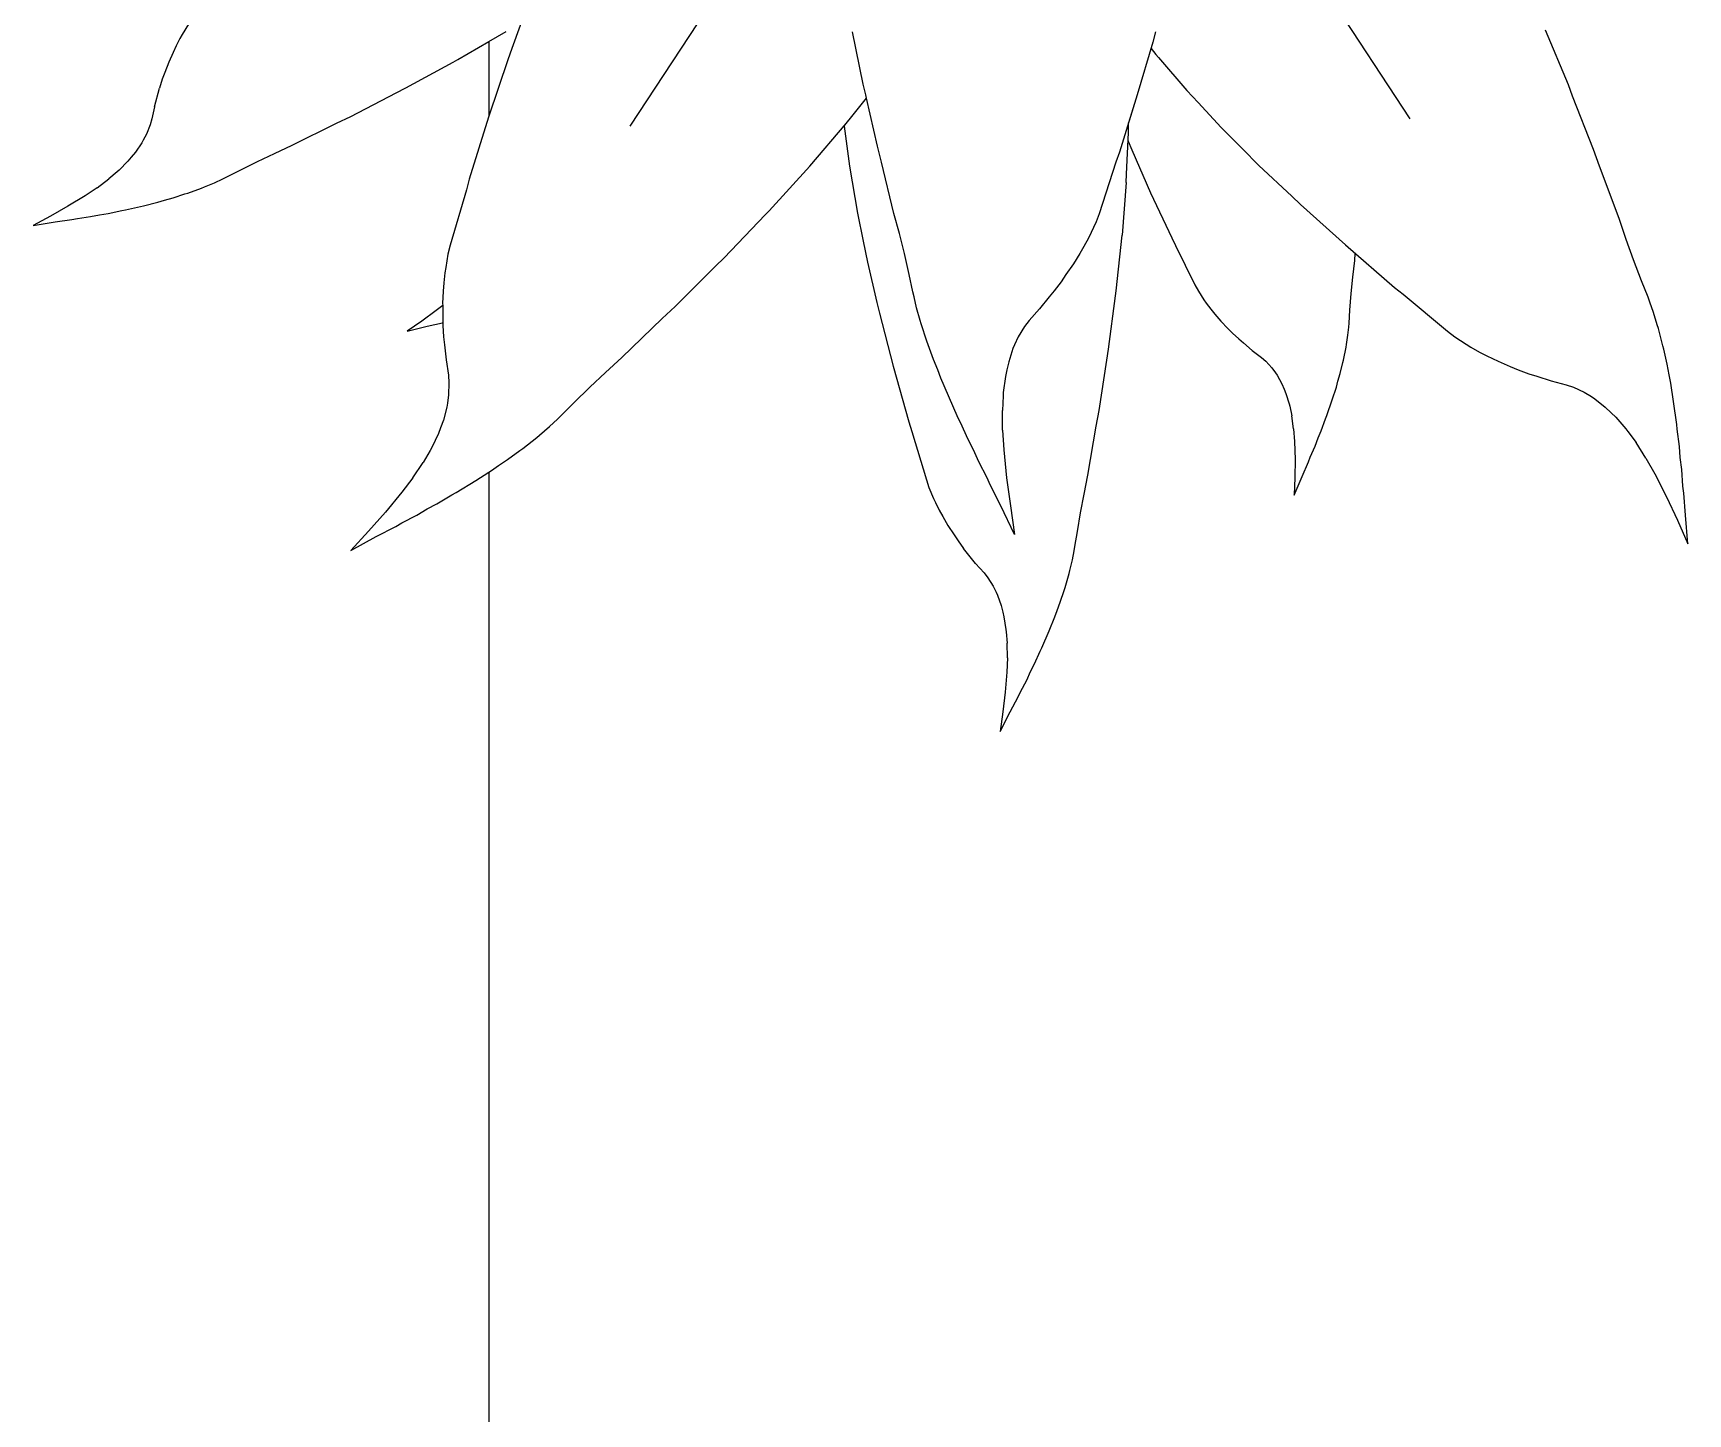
# Model space of a CAD drawing. Header units: metres. Extents: x 244.4 to 340.3, y -4.1 to 64.3.
# Drawn here: x 304.556 to 305.099, y 45.23 to 45.683 of the extents above; entities that cross this region are included whole.
import ezdxf

# ---------------------------------------------------------------- set-up
doc = ezdxf.new("R2010")
doc.units = ezdxf.units.M
doc.layers.add('Edges', color=7, linetype='Continuous')

msp = doc.modelspace()

# ---------------------------------------------------------------- linework, layer by layer
at = {"layer": 'Edges'}
for p, q in [((304.93778, 45.76234), (305.00788, 45.65521)), ((304.81673, 45.75197), (304.75165, 45.65289)), ((304.71789, 45.69228), (304.71291, 45.67834)), ((304.60665, 45.68633), (304.60465, 45.683)), ((304.70535, 45.68064), (304.71104, 45.68393)), ((304.82831, 45.66663), (304.82478, 45.68386)), ((304.92435, 45.68386), (304.92348, 45.68041)), ((305.05995, 45.66639), (305.05242, 45.68435)), ((304.60259, 45.67921), (304.60162, 45.67709)), ((304.60389, 45.6817), (304.60259, 45.67921)), ((304.60465, 45.683), (304.60389, 45.6817)), ((304.69513, 45.67472), (304.70535, 45.68064)), ((304.70535, 45.68064), (304.70535, 45.65608)), ((304.71291, 45.67834), (304.71153, 45.67467)), ((304.92348, 45.68041), (304.91836, 45.66312)), ((304.92289, 45.6784), (304.92444, 45.67641)), ((304.6002, 45.67392), (304.59891, 45.6705)), ((304.60162, 45.67709), (304.6002, 45.67392)), ((304.67812, 45.66544), (304.69366, 45.67393)), ((304.69366, 45.67393), (304.69513, 45.67472)), ((304.71153, 45.67467), (304.70535, 45.65608)), ((304.92444, 45.67641), (304.92534, 45.67539)), ((304.92534, 45.67539), (304.93458, 45.66459)), ((304.59809, 45.66828), (304.59715, 45.66534)), ((304.59891, 45.6705), (304.59809, 45.66828)), ((304.59552, 45.65925), (304.59715, 45.66534)), ((304.65999, 45.65606), (304.67493, 45.66382)), ((304.67493, 45.66382), (304.67812, 45.66544)), ((304.82454, 45.65597), (304.8294, 45.66208)), ((304.82916, 45.66317), (304.82831, 45.66663)), ((304.8294, 45.66208), (304.82916, 45.66317)), ((304.83297, 45.64625), (304.8294, 45.66208)), ((304.91836, 45.66312), (304.91247, 45.64426)), ((304.91836, 45.66312), (304.9155, 45.65395)), ((304.93458, 45.66459), (304.93835, 45.6606)), ((305.06134, 45.66271), (305.05995, 45.66639)), ((305.06823, 45.64522), (305.06134, 45.66271)), ((304.59552, 45.65925), (304.59465, 45.65522)), ((304.65532, 45.65381), (304.65999, 45.65606)), ((304.70535, 45.65608), (304.70526, 45.65579)), ((304.82276, 45.6537), (304.82454, 45.65597)), ((304.93835, 45.6606), (304.94586, 45.65244)), ((304.59409, 45.65323), (304.5929, 45.65027)), ((304.59465, 45.65522), (304.59409, 45.65323)), ((304.6407, 45.64656), (304.65532, 45.65381)), ((304.70526, 45.65579), (304.69892, 45.63541)), ((304.81078, 45.63968), (304.82276, 45.6537)), ((304.82207, 45.65288), (304.82276, 45.6537)), ((304.82207, 45.65288), (304.82383, 45.63971)), ((304.91483, 45.63706), (304.91547, 45.6508)), ((304.91547, 45.6508), (304.9155, 45.65395)), ((304.94586, 45.65244), (304.95296, 45.64541)), ((304.59132, 45.64732), (304.58926, 45.64433)), ((304.59184, 45.64824), (304.59132, 45.64732)), ((304.5929, 45.65027), (304.59184, 45.64824)), ((304.63489, 45.64388), (304.6407, 45.64656)), ((304.83433, 45.64107), (304.83297, 45.64625)), ((304.91534, 45.64802), (304.91539, 45.6479)), ((304.91539, 45.6479), (304.91651, 45.64507)), ((304.95296, 45.64541), (304.9583, 45.63995)), ((305.07018, 45.63975), (305.06823, 45.64522)), ((304.5868, 45.64137), (304.5839, 45.63844)), ((304.58788, 45.64264), (304.5868, 45.64137)), ((304.58926, 45.64433), (304.58788, 45.64264)), ((304.62369, 45.63844), (304.62933, 45.64123)), ((304.62933, 45.64123), (304.63489, 45.64388)), ((304.7974, 45.62497), (304.81078, 45.63968)), ((304.82383, 45.63971), (304.82474, 45.63454)), ((304.8384, 45.62418), (304.83433, 45.64107)), ((304.91133, 45.64107), (304.90581, 45.62408)), ((304.91247, 45.64426), (304.91133, 45.64107)), ((304.91651, 45.64507), (304.92272, 45.63097)), ((304.9583, 45.63995), (304.9691, 45.62982)), ((305.07664, 45.62245), (305.07018, 45.63975)), ((304.57665, 45.63258), (304.58049, 45.63549)), ((304.58324, 45.63787), (304.58049, 45.63549)), ((304.5839, 45.63844), (304.58324, 45.63787)), ((304.6119, 45.6329), (304.61523, 45.63426)), ((304.61523, 45.63426), (304.61795, 45.63556)), ((304.61795, 45.63556), (304.61926, 45.63616)), ((304.61926, 45.63616), (304.62369, 45.63844)), ((304.69892, 45.63541), (304.69796, 45.63188)), ((304.82474, 45.63454), (304.82646, 45.62426)), ((304.91472, 45.63434), (304.91338, 45.61703)), ((304.91472, 45.63434), (304.91483, 45.63706)), ((304.57271, 45.62994), (304.56708, 45.62651)), ((304.57665, 45.63258), (304.57271, 45.62994)), ((304.5988, 45.62852), (304.60165, 45.62929)), ((304.60165, 45.62929), (304.6055, 45.63056)), ((304.6055, 45.63056), (304.60645, 45.63085)), ((304.60645, 45.63085), (304.61098, 45.63251)), ((304.61098, 45.63251), (304.6119, 45.6329)), ((304.69796, 45.63188), (304.69263, 45.6137)), ((304.92272, 45.63097), (304.92966, 45.61612)), ((304.9691, 45.62982), (304.97192, 45.62709)), ((304.56708, 45.62651), (304.56135, 45.62332)), ((304.57444, 45.62313), (304.57749, 45.62375)), ((304.57749, 45.62375), (304.5803, 45.62418)), ((304.5803, 45.62418), (304.58475, 45.62513)), ((304.58475, 45.62513), (304.58598, 45.62533)), ((304.58598, 45.62533), (304.59188, 45.62669)), ((304.59188, 45.62669), (304.59664, 45.62786)), ((304.59664, 45.62786), (304.5988, 45.62852)), ((304.78267, 45.60961), (304.79613, 45.62368)), ((304.79613, 45.62368), (304.7974, 45.62497)), ((304.82646, 45.62426), (304.82836, 45.61508)), ((304.84022, 45.6176), (304.8384, 45.62418)), ((304.90581, 45.62408), (304.9048, 45.62142)), ((304.97192, 45.62709), (304.98673, 45.61381)), ((304.56135, 45.62332), (304.55564, 45.62024)), ((304.55564, 45.62024), (304.56286, 45.62136)), ((304.56286, 45.62136), (304.5684, 45.62215)), ((304.5684, 45.62215), (304.57017, 45.62251)), ((304.57017, 45.62251), (304.57444, 45.62313)), ((304.9048, 45.62142), (304.90229, 45.61607)), ((305.07896, 45.61557), (305.07664, 45.62245)), ((304.69263, 45.6137), (304.69191, 45.61077)), ((304.82836, 45.61508), (304.82972, 45.60817)), ((304.84187, 45.61103), (304.84022, 45.6176)), ((304.9008, 45.61329), (304.89943, 45.61103)), ((304.90229, 45.61607), (304.9008, 45.61329)), ((304.91144, 45.59874), (304.91338, 45.61703)), ((304.92966, 45.61612), (304.93094, 45.61362)), ((304.93094, 45.61362), (304.9373, 45.60066)), ((304.98673, 45.61381), (305.00289, 45.59988)), ((305.08135, 45.60891), (305.07896, 45.61557)), ((304.69191, 45.61077), (304.69117, 45.60638)), ((304.77985, 45.60687), (304.78267, 45.60961)), ((304.82972, 45.60817), (304.83284, 45.5949)), ((304.84344, 45.60407), (304.84187, 45.61103)), ((304.89735, 45.60758), (304.89491, 45.60407)), ((304.89943, 45.61103), (304.89735, 45.60758)), ((304.98915, 45.60319), (304.98977, 45.60868)), ((304.98977, 45.60868), (304.98996, 45.61103)), ((305.08395, 45.60206), (305.08135, 45.60891)), ((304.69089, 45.60465), (304.69054, 45.6014)), ((304.69117, 45.60638), (304.69089, 45.60465)), ((304.76655, 45.59357), (304.77985, 45.60687)), ((304.84461, 45.59836), (304.84344, 45.60407)), ((304.89331, 45.60173), (304.89109, 45.59877)), ((304.89491, 45.60407), (304.89331, 45.60173)), ((304.98864, 45.59788), (304.98915, 45.60319)), ((305.08613, 45.59661), (305.08395, 45.60206)), ((304.69038, 45.59867), (304.69017, 45.59456)), ((304.69054, 45.6014), (304.69038, 45.59867)), ((304.84502, 45.59673), (304.84461, 45.59836)), ((304.84582, 45.5932), (304.84502, 45.59673)), ((304.88939, 45.59673), (304.88624, 45.59282)), ((304.89109, 45.59877), (304.88939, 45.59673)), ((304.90892, 45.57953), (304.91121, 45.59709)), ((304.91121, 45.59709), (304.91144, 45.59874)), ((304.9373, 45.60066), (304.93841, 45.59865)), ((304.93841, 45.59865), (304.94026, 45.5958)), ((304.98821, 45.59243), (304.98864, 45.59788)), ((305.00289, 45.59988), (305.00574, 45.59759)), ((305.00574, 45.59759), (305.02029, 45.58545)), ((305.08669, 45.595), (305.08613, 45.59661)), ((304.68807, 45.59228), (304.68329, 45.58882)), ((304.69018, 45.59394), (304.68807, 45.59228)), ((304.69017, 45.59456), (304.69018, 45.59394)), ((304.69018, 45.59394), (304.69024, 45.5902)), ((304.76232, 45.58961), (304.76655, 45.59357)), ((304.83284, 45.5949), (304.83362, 45.59142)), ((304.83362, 45.59142), (304.83814, 45.57399)), ((304.84704, 45.58904), (304.84582, 45.5932)), ((304.88624, 45.59282), (304.88287, 45.58904)), ((304.94026, 45.5958), (304.941, 45.59469)), ((304.941, 45.59469), (304.94249, 45.5927)), ((304.94249, 45.5927), (304.94382, 45.59111)), ((304.94382, 45.59111), (304.94584, 45.58874)), ((304.98794, 45.58809), (304.98821, 45.59243)), ((305.08793, 45.59163), (305.08669, 45.595)), ((305.08917, 45.58751), (305.08793, 45.59163)), ((304.68329, 45.58882), (304.67849, 45.58546)), ((304.67849, 45.58546), (304.68505, 45.58708)), ((304.68505, 45.58708), (304.69008, 45.58825)), ((304.69008, 45.58825), (304.69026, 45.5883)), ((304.69024, 45.5902), (304.69026, 45.5883)), ((304.69026, 45.5883), (304.69027, 45.58736)), ((304.69027, 45.58736), (304.69049, 45.58364)), ((304.74903, 45.57678), (304.76232, 45.58961)), ((304.84736, 45.58784), (304.84704, 45.58904)), ((304.84921, 45.58218), (304.84736, 45.58784)), ((304.8813, 45.58699), (304.87925, 45.5836)), ((304.88287, 45.58904), (304.8813, 45.58699)), ((304.94584, 45.58874), (304.94814, 45.58637)), ((304.94814, 45.58637), (304.94964, 45.58483)), ((304.98756, 45.58421), (304.9878, 45.58684)), ((304.9878, 45.58684), (304.98794, 45.58809)), ((305.02029, 45.58545), (305.02269, 45.58362)), ((305.08955, 45.58636), (305.08917, 45.58751)), ((305.09103, 45.5807), (305.08955, 45.58636)), ((304.69049, 45.58364), (304.69078, 45.58098)), ((304.69078, 45.58098), (304.69128, 45.57601)), ((304.84966, 45.58104), (304.84921, 45.58218)), ((304.85137, 45.57619), (304.84966, 45.58104)), ((304.87804, 45.58104), (304.87751, 45.5798)), ((304.87925, 45.5836), (304.87804, 45.58104)), ((304.94964, 45.58483), (304.95171, 45.58292)), ((304.95171, 45.58292), (304.95326, 45.58161)), ((304.95326, 45.58161), (304.95613, 45.57918)), ((304.9861, 45.576), (304.98694, 45.5802)), ((304.98694, 45.5802), (304.98706, 45.58108)), ((304.98706, 45.58108), (304.98756, 45.58421)), ((305.02269, 45.58362), (305.02642, 45.58119)), ((305.02642, 45.58119), (305.0279, 45.58025)), ((305.0279, 45.58025), (305.03074, 45.57862)), ((305.09127, 45.57952), (305.09103, 45.5807)), ((304.69128, 45.57601), (304.69204, 45.57102)), ((304.74365, 45.57191), (304.74903, 45.57678)), ((304.85281, 45.57274), (304.85137, 45.57619)), ((304.87611, 45.57543), (304.87548, 45.57274)), ((304.87751, 45.5798), (304.87611, 45.57543)), ((304.90581, 45.55936), (304.90835, 45.576)), ((304.90835, 45.576), (304.90892, 45.57953)), ((304.95613, 45.57918), (304.95917, 45.57686)), ((304.95917, 45.57686), (304.96061, 45.5756)), ((304.96061, 45.5756), (304.96256, 45.57347)), ((304.98504, 45.57162), (304.98587, 45.57515)), ((304.98587, 45.57515), (304.9861, 45.576)), ((305.03074, 45.57862), (305.03318, 45.5774)), ((305.03318, 45.5774), (305.03687, 45.57557)), ((305.03687, 45.57557), (305.04089, 45.57389)), ((305.0924, 45.57467), (305.09127, 45.57952)), ((305.09302, 45.5711), (305.0924, 45.57467)), ((304.69204, 45.57102), (304.69225, 45.56849)), ((304.73849, 45.56707), (304.74365, 45.57191)), ((304.83814, 45.57399), (304.84329, 45.55567)), ((304.85383, 45.57001), (304.85281, 45.57274)), ((304.85635, 45.56419), (304.85383, 45.57001)), ((304.87505, 45.57063), (304.87435, 45.56532)), ((304.87548, 45.57274), (304.87505, 45.57063)), ((304.96256, 45.57347), (304.96378, 45.57181)), ((304.96378, 45.57181), (304.96432, 45.57102)), ((304.96432, 45.57102), (304.96587, 45.56819)), ((304.98377, 45.56713), (304.98428, 45.56909)), ((304.98428, 45.56909), (304.98504, 45.57162)), ((305.04089, 45.57389), (305.04351, 45.57278)), ((305.04351, 45.57278), (305.04701, 45.5715)), ((305.04701, 45.5715), (305.04956, 45.57071)), ((305.04956, 45.57071), (305.05432, 45.56919)), ((305.05432, 45.56919), (305.0592, 45.56789)), ((305.09359, 45.56837), (305.09302, 45.5711)), ((304.69214, 45.56459), (304.69178, 45.56183)), ((304.69225, 45.56849), (304.69214, 45.56459)), ((304.73325, 45.56195), (304.73849, 45.56707)), ((304.85956, 45.55688), (304.85635, 45.56419)), ((304.87429, 45.56419), (304.87404, 45.55936)), ((304.87435, 45.56532), (304.87429, 45.56419)), ((304.96587, 45.56819), (304.96663, 45.56642)), ((304.96663, 45.56642), (304.96718, 45.56504)), ((304.96718, 45.56504), (304.96826, 45.56156)), ((304.9824, 45.56292), (304.98377, 45.56713)), ((305.0592, 45.56789), (305.0616, 45.56707)), ((305.0616, 45.56707), (305.06513, 45.56542)), ((305.06513, 45.56542), (305.06753, 45.56398)), ((305.06753, 45.56398), (305.06862, 45.56327)), ((305.09451, 45.56236), (305.09359, 45.56837)), ((304.69156, 45.56054), (304.69043, 45.55625)), ((304.69178, 45.56183), (304.69156, 45.56054)), ((304.72912, 45.55778), (304.73325, 45.56195)), ((304.87409, 45.5529), (304.87404, 45.55936)), ((304.90488, 45.55425), (304.90581, 45.55936)), ((304.96826, 45.56156), (304.96843, 45.56081)), ((304.96843, 45.56081), (304.96911, 45.55765)), ((304.98062, 45.55772), (304.9824, 45.56292)), ((305.06862, 45.56327), (305.0721, 45.56052)), ((305.0721, 45.56052), (305.07404, 45.55869)), ((305.07404, 45.55869), (305.07551, 45.55724)), ((305.09558, 45.55485), (305.09451, 45.56236)), ((304.68952, 45.55374), (304.68878, 45.55181)), ((304.69043, 45.55625), (304.68952, 45.55374)), ((304.72198, 45.55135), (304.72527, 45.55413)), ((304.72527, 45.55413), (304.72787, 45.55662)), ((304.72787, 45.55662), (304.72912, 45.55778)), ((304.84329, 45.55567), (304.84427, 45.55256)), ((304.86032, 45.55542), (304.85956, 45.55688)), ((304.86282, 45.54984), (304.86032, 45.55542)), ((304.87409, 45.5529), (304.8745, 45.54645)), ((304.90213, 45.53817), (304.90488, 45.55425)), ((304.9697, 45.55342), (304.96911, 45.55765)), ((304.9697, 45.55342), (304.97002, 45.54921)), ((304.97774, 45.55038), (304.97878, 45.55277)), ((304.97878, 45.55277), (304.98018, 45.55667)), ((304.98018, 45.55667), (304.98062, 45.55772)), ((305.07551, 45.55724), (305.07885, 45.5534)), ((305.07885, 45.5534), (305.0795, 45.55253)), ((305.09571, 45.55328), (305.09558, 45.55485)), ((305.09645, 45.54758), (305.09571, 45.55328)), ((304.68878, 45.55181), (304.68659, 45.54721)), ((304.71648, 45.54693), (304.72108, 45.55055)), ((304.72108, 45.55055), (304.72198, 45.55135)), ((304.84427, 45.55256), (304.84907, 45.5366)), ((304.86458, 45.54645), (304.86282, 45.54984)), ((304.97002, 45.54921), (304.97017, 45.54331)), ((304.97516, 45.54407), (304.97676, 45.54771)), ((304.97676, 45.54771), (304.97774, 45.55038)), ((305.0795, 45.55253), (305.0822, 45.54887)), ((305.08546, 45.54378), (305.0822, 45.54887)), ((305.0967, 45.54398), (305.09645, 45.54758)), ((304.6804, 45.53733), (304.68377, 45.54234)), ((304.68605, 45.54628), (304.68377, 45.54234)), ((304.68659, 45.54721), (304.68605, 45.54628)), ((304.70847, 45.54129), (304.7115, 45.54328)), ((304.7115, 45.54328), (304.71549, 45.54625)), ((304.71549, 45.54625), (304.71648, 45.54693)), ((304.86631, 45.54255), (304.86458, 45.54645)), ((304.86901, 45.53731), (304.86631, 45.54255)), ((304.8745, 45.54645), (304.87543, 45.53731)), ((304.97017, 45.54331), (304.97007, 45.53741)), ((304.97251, 45.53778), (304.9746, 45.54251)), ((304.9746, 45.54251), (304.97516, 45.54407)), ((305.08546, 45.54378), (305.0884, 45.53855)), ((305.0972, 45.54005), (305.0967, 45.54398)), ((304.6804, 45.53733), (304.67678, 45.53254)), ((304.69459, 45.53245), (304.70105, 45.53643)), ((304.70105, 45.53643), (304.70535, 45.53914)), ((304.70535, 45.53914), (304.70619, 45.53967)), ((304.70535, 45.53914), (304.70535, 44.71825)), ((304.70619, 45.53967), (304.70847, 45.54129)), ((304.84907, 45.5366), (304.84993, 45.53409)), ((304.87002, 45.535), (304.86901, 45.53731)), ((304.87543, 45.53731), (304.87667, 45.52805)), ((304.90087, 45.5319), (304.90213, 45.53817)), ((304.96989, 45.53155), (304.97251, 45.53778)), ((304.97007, 45.53741), (304.96989, 45.53155)), ((305.0884, 45.53855), (305.09221, 45.53103)), ((305.09757, 45.53455), (305.0972, 45.54005)), ((304.67678, 45.53254), (304.6714, 45.52605)), ((304.68827, 45.52876), (304.6932, 45.53171)), ((304.6932, 45.53171), (304.69459, 45.53245)), ((304.84993, 45.53409), (304.85145, 45.53052)), ((304.87353, 45.52805), (304.87002, 45.535)), ((304.89974, 45.52584), (304.90087, 45.5319)), ((305.09221, 45.53103), (305.09577, 45.52333)), ((305.09788, 45.53224), (305.09757, 45.53455)), ((305.09839, 45.52505), (305.09788, 45.53224)), ((304.6714, 45.52605), (304.66576, 45.51972)), ((304.68166, 45.52506), (304.68507, 45.52709)), ((304.68507, 45.52709), (304.68827, 45.52876)), ((304.85145, 45.53052), (304.85205, 45.52913)), ((304.85205, 45.52913), (304.8533, 45.52662)), ((304.8533, 45.52662), (304.85443, 45.52458)), ((304.87801, 45.5187), (304.87353, 45.52805)), ((304.87667, 45.52805), (304.87801, 45.5187)), ((304.89867, 45.51964), (304.89974, 45.52584)), ((304.66838, 45.518), (304.67477, 45.52133)), ((304.67477, 45.52133), (304.67676, 45.52253)), ((304.67676, 45.52253), (304.68166, 45.52506)), ((304.85443, 45.52458), (304.85615, 45.52157)), ((304.85615, 45.52157), (304.85816, 45.51851)), ((305.09577, 45.52333), (305.09923, 45.51559)), ((305.09923, 45.51559), (305.09839, 45.52505)), ((304.66576, 45.51972), (304.66003, 45.51346)), ((304.66003, 45.51346), (304.66838, 45.518)), ((304.85816, 45.51851), (304.85947, 45.51654)), ((304.85947, 45.51654), (304.8613, 45.51405)), ((304.89761, 45.51331), (304.89789, 45.51472)), ((304.89789, 45.51472), (304.89867, 45.51964)), ((304.86525, 45.50914), (304.8613, 45.51405)), ((304.89619, 45.50685), (304.89706, 45.51035)), ((304.89706, 45.51035), (304.89761, 45.51331)), ((304.86525, 45.50914), (304.868, 45.50607)), ((304.868, 45.50607), (304.86927, 45.50444)), ((304.86927, 45.50444), (304.87096, 45.50173)), ((304.89464, 45.50124), (304.89597, 45.50588)), ((304.89597, 45.50588), (304.89619, 45.50685)), ((304.87096, 45.50173), (304.87198, 45.49968)), ((304.87198, 45.49968), (304.87242, 45.49872)), ((304.87242, 45.49872), (304.87362, 45.4953)), ((304.89307, 45.49644), (304.89431, 45.50031)), ((304.89431, 45.50031), (304.89464, 45.50124)), ((304.87362, 45.4953), (304.87417, 45.49319)), ((304.87417, 45.49319), (304.87456, 45.49157)), ((304.89128, 45.49156), (304.89202, 45.49369)), ((304.89202, 45.49369), (304.89307, 45.49644)), ((304.87456, 45.49157), (304.87522, 45.4875)), ((304.87522, 45.4875), (304.8753, 45.48663)), ((304.88942, 45.48702), (304.89128, 45.49156)), ((304.8753, 45.48663), (304.8756, 45.483)), ((304.87569, 45.47819), (304.8756, 45.483)), ((304.88704, 45.48145), (304.88942, 45.48702)), ((304.87569, 45.47819), (304.8755, 45.47344)), ((304.88462, 45.47619), (304.88648, 45.48034)), ((304.88648, 45.48034), (304.88704, 45.48145)), ((304.8755, 45.47344), (304.87495, 45.46687)), ((304.88202, 45.47083), (304.88331, 45.47366)), ((304.88331, 45.47366), (304.88462, 45.47619)), ((304.87495, 45.46687), (304.87416, 45.46036)), ((304.87925, 45.46537), (304.88, 45.46702)), ((304.88, 45.46702), (304.88202, 45.47083)), ((304.87328, 45.45393), (304.87662, 45.46043)), ((304.87416, 45.46036), (304.87328, 45.45393)), ((304.87662, 45.46043), (304.87925, 45.46537))]:
    msp.add_line(p, q, dxfattribs=at)

doc.saveas('drawing.dxf')
